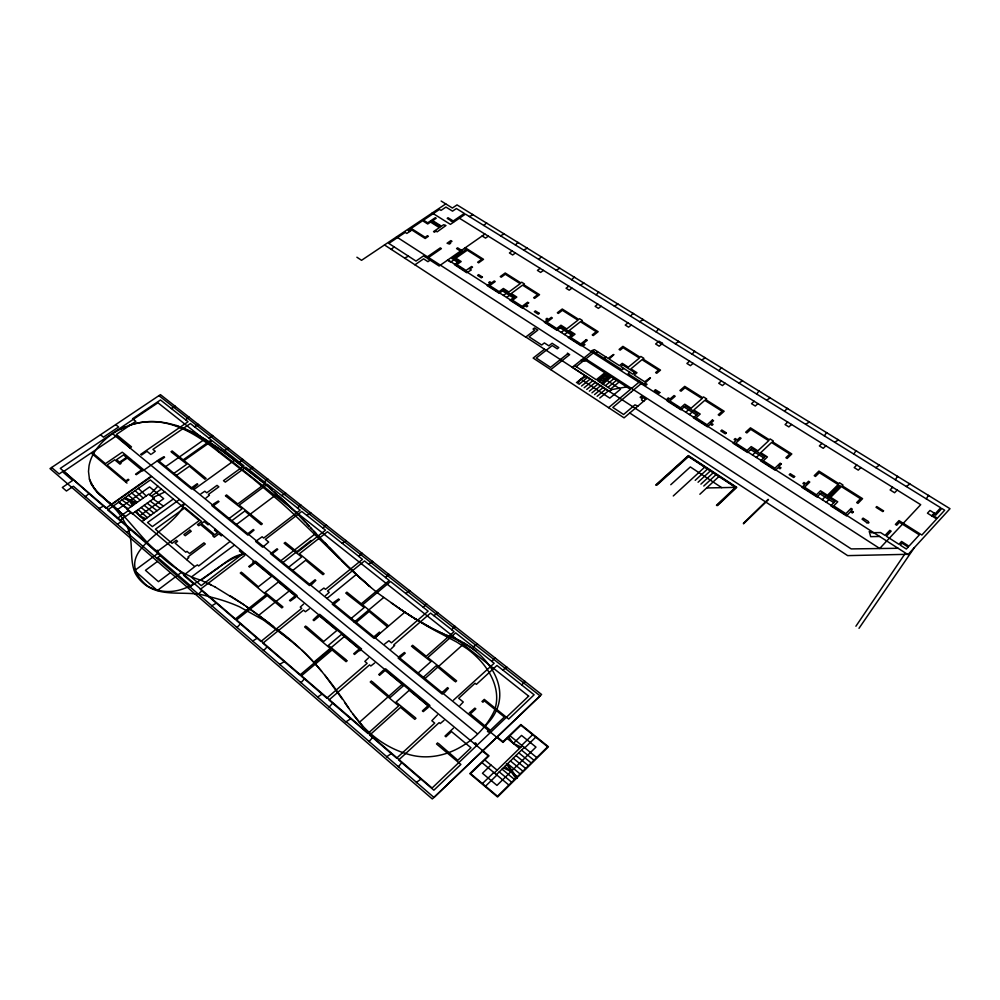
<?xml version="1.0" encoding="UTF-8"?>
<svg xmlns="http://www.w3.org/2000/svg" width="1000" height="1000" viewBox="0 0 1000 1000"><rect width="100%" height="100%" fill="white"/><g stroke="black" fill="none" stroke-linecap="round" stroke-linejoin="round"><path stroke-width="1.5" d="M184.375 503.725C174.812 531.087 108.1 550.775 146.475 585.262A33.1 25.438 -14.2 0 0 154.362 589.175C191.213 601.475 213.713 561.875 245 553.9C233.725 554.663 225.075 562.987 216.35 569.263M599.425 381.812L605.1 379.2L607.987 374.787M602.35 384.275L608.7 374.588M602.788 384.562L609.125 374.862M577.788 383.575L580.763 379.15L586.462 376.538M855.913 626.225L904.775 554.062M859 628.312L914.425 547.55M352.962 714.225C366.125 732.425 384.6 747.175 406.287 753.675C441.15 765.487 479.025 742.663 494.175 711.225C501.788 691.65 490.962 670.638 476.863 657.087A97.55 84.7 -5.3 0 0 467.337 648.938L456.987 642.188L440.363 633.375A309.387 228.9 6.8 0 1 423.6 624.05L401.875 610.237L378.862 593.862A204.675 156.662 3.5 0 1 371.438 587.863L371.238 587.688M484.113 726.95C521.763 692.275 484.438 646.787 446.775 635.325M931.737 515.862L934.275 513.112M926.325 498.888L928.388 495.387L950 508.7L907.962 554.612L447.95 259.862M929.163 495.863L909.125 483.512M149.775 494.787L157.875 486.188M906.275 486.5L909.887 483.988L897.487 476.337L895.387 479.762M897.163 490.075L894.6 492.738L890.113 489.95L892.675 487.287M898.238 476.812L878.612 464.712M875.75 467.638L879.362 465.175L855.962 450.75L853.8 454.075M826.263 502.262L828.95 499.562M860.875 467.537L858.288 470.138L854.212 467.6L856.8 465M822.25 499.7L824.938 497M827.85 496.875L839.35 485.337L840.35 485.975L828.863 497.512M856.7 451.2L837.625 439.45M511.538 771.087L496.962 785.4L482.463 773.275L490.962 765.037M512.025 770.612L535.975 747.1L521.55 735.425L513.3 743.413L508.638 736.975M496.4 774.65L524.288 747.438M485.538 786.188L496.912 775.075M524.812 747.85L535.737 737.175M482.425 783.575L493.812 772.5M521.712 745.337L532.65 734.688M494.325 772.925L522.225 745.75M834.725 442.287L838.35 439.9L826.538 432.625L824.35 435.875M743.388 523.3L768.075 499.363M743.5 523.85L768.487 499.6M825.863 445.788L823.25 448.325L819.375 445.913L821.988 443.375M827.262 433.062L808.587 421.55M474.387 743.725L475.325 742.825L476.337 743.662L475.4 744.562M488.375 730.438L487.45 731.312L488.462 732.15L489.387 731.263M805.65 424.325L809.3 421.987L787 408.25L784.762 411.413M716.45 505.325L735.438 487.375L688.512 456.575L657.025 485M716.838 505.575L736.112 487.362L688.425 456.075L656.363 485.012M717.513 505.562L736.775 487.35L688.337 455.575L655.688 485.025M417.05 782.837L397.825 766.25M525.363 681.75L506.337 666.775M756.338 457.463L759.075 454.888M791.5 424.45L788.875 426.925L785.075 424.562L787.712 422.1M752.513 455.012L755.263 452.45M437.725 742.85L436.525 743.962L460.887 764.438L433.862 790.2L420.988 779.125L416.438 782.312L434.012 797.487L541.6 694.513L524.775 681.275L521.825 685.088L534.113 694.8L508.675 719.062L484.275 699.375L481.938 701.55M444.963 736.1L453.425 728.2M474.95 708.062L469.212 712.987M438.612 743.6L457.788 760.3L470.975 747.763L451.5 731.587L445.863 736.85M475.85 708.787L470.35 713.913L490.4 730.3L504.363 717.025L484.338 700.863L482.837 702.275M699.862 494.25L718.925 476.538M700.913 484.137L713.2 472.788M420.938 779.175L401.725 762.65L398.425 766.775L386.763 756.7L391.287 753.587L396.625 758.175L434.7 723.112L431.838 720.738L437.413 714.938M460 705.462L463.275 702.013L458.7 698.275L475.025 683.263L476.4 684.362L496.938 665.462L502.788 670.062L506.925 667.237L494.875 657.763L491.9 661.488L494.15 663.263L453.5 700.15M703.775 486.037L716.062 474.663M787.7 408.688L769.525 397.488M698.062 482.25L710.35 470.913M695.212 480.35L707.513 469.05M387.35 757.212L368.587 741.025M495.462 658.225L476.875 643.6M673.275 495.962L704.675 467.188M442.075 692.588L447.6 687.562M454.6 681.2L436.213 665.763L423.338 677.262M670.775 484.725L690.337 466.95L721.712 487.65M415.125 717.513L396.012 702.1L409.225 690.288L427.987 705.812L422.362 710.938M443 693.337L442.163 694.1L398.162 658.1L399 657.362M448.475 688.275L444.412 692.725M455.475 681.9L456.625 680.863L427.788 657.55L455.65 632.875L473.312 646.812L477.45 644.05L454.775 626.213L451.775 629.812L454.087 631.638L426.225 656.287L412.638 645.3L411.475 646.312M429.05 706.213L429.9 705.438L385.662 668.85L384.812 669.6M416 718.25L414.8 719.338L400.538 707.387L369.738 735.05L391.25 753.637M423.237 711.663L428.3 707.387M766.575 400.175L770.225 397.912L758.962 390.975L756.7 394.075M757.962 403.625L755.3 406.025L751.513 403.675L754.175 401.262M372.537 737.463L369.175 741.525L346.213 721.712L350.737 718.713L367.9 733.475L398.7 705.85L370.238 682L371.438 680.962M759.65 391.4L741.838 380.425M424.963 678.587L464.137 643.525A91.675 79.6 -4.2 0 1 476.262 651.425M418.125 673L431 661.562L412.325 647M738.875 383.062L742.525 380.85L721.263 367.738L718.938 370.75M359.4 722.325L402.4 684.15M455.35 626.663L437.337 612.5M689.388 414.562L692.163 412.125M725.113 383.225L722.438 385.575L718.737 383.263L721.413 380.925M685.75 412.238L688.538 409.8M378.688 674.625L383.4 670.2M404.45 652.45L399.65 656.162M372.287 681.663L390.35 697.362L403.575 685.612L385.188 670.387L379.538 675.325M399.75 657.975L405.3 653.138M328.65 706.562L346.488 722.475M390.95 649.05L394.625 645.475L393.837 644.837L430.55 613.075L433.762 615.6L437.9 612.938L426.362 603.862L423.325 607.375L428.137 611.163L391.463 642.825L388.913 640.738L384.725 643.962M721.925 368.15L704.6 357.475M318.163 697.5L300.462 682.225M426.912 604.288L409.312 590.45M346.388 660L328.363 645.4L341.587 634.3L359.312 648.975L353.663 653.8M373.9 636.838L379.45 632.112M386.5 626.1L369.113 611.5L356.188 622.35M347.225 660.688L346.062 661.675L332.088 649.963L301.137 676.05L322.062 694.137M354.487 654.488L359.387 650.312L359.938 650.763M360.7 649.65L361.55 648.925L319.725 614.338L318.875 615.037M374.725 637.525L373.888 638.237L332.262 604.188L333.113 603.488M380.275 632.788L376.125 636.938M387.325 626.763L388.475 625.788L362.537 604.825L390.538 581.5L423.375 607.337M374.95 637.7L404.825 612.2L408.475 614.612M701.6 360.025L705.263 357.875L694.513 351.262L692.175 354.2M693.125 363.35L690.438 365.65L686.9 363.45L689.6 361.163M304.425 678.875L301 682.7L279.788 664.388L284.288 661.562L299.95 675.025L330.9 648.975L304.625 626.962L305.775 626.013M405.725 593.488L409.862 590.875L388.663 574.2L385.6 577.6L389.275 580.5L361.275 603.8L346.887 592.175L345.737 593.125M695.175 351.662L678.175 341.188M631.425 391.812L612.812 407.425L623.587 414.5L634.938 404.862L637.888 406.087L624.05 417.85L533.15 358.062L544.513 349.212L851.213 548.913L898.088 548.288M642.188 382.762L631.525 391.712M313.125 661.388L313.85 662.188L344.613 636.325M608.587 407.675L630.462 389.35L608.787 375.363M631.55 388.438L640 381.362M354.237 622.163L383.688 597.487M675.163 343.7L678.825 341.587L658.525 329.075L656.137 331.938M351.3 618.362L364.225 607.562L346.538 593.775M629.837 372.287L628.088 373.738L646.025 385.213L647.062 384.338L645.088 383.062L650.462 378M599.788 398.013L607.863 391.325M611.15 388.587L619.087 382.013M611.875 389.55L609.3 391.413L572.3 367.312L592.625 351.037M280.325 664.85L263.188 650.062M389.2 574.625L372.137 561.2M658.85 342.075L661.35 343.625M597.163 396.287L605.237 389.613M608.538 386.887L616.475 380.325M306.575 626.675L323.7 641.488L336.925 630.438L319.525 616.038L313.863 620.7M333.913 604.15L339.475 599.575M591.95 392.863L600.025 386.225M603.65 383.25L611.275 376.975M623.763 368.413L622.013 369.85L591.912 350.575L594.388 349.625L608.075 358.375L613.525 354.487M594.55 394.575L602.638 387.912M605.925 385.2L613.875 378.65M599.438 380.975L607.425 374.438M589.35 391.163L597.425 384.525M313.062 620.025L317.562 615.675M338.675 598.925L333.787 602.35M602.025 382.663L605.013 380.213M606.35 379.113L609.975 376.138M584.15 387.75L592.25 381.15M325.55 595.625L329.2 592.362L327.525 591L364.487 560.938L368.537 564.138L372.663 561.613L361.9 553.15L358.825 556.475L362.463 559.35L325.5 589.35L323.925 588.062L319.913 591.025M326.95 598.45L356.375 574.425L369.825 586.475A575.45 385.812 11.3 0 1 347.863 566.4L318.625 536.3M659.163 329.475L642.613 319.275M586.75 389.45L594.837 382.837M581.575 386.05L589.663 379.462M578.987 384.363L587.087 377.788M253.225 641.462L236.488 627.025M303.6 604.1L300.25 607.1L301.737 608.35L260.925 641.475L257.188 638.25L252.688 641.012L263.712 650.525L267.15 646.825L262.913 643.175L303.538 610.15L305.425 611.725L309.325 608.85M362.425 553.562L345.737 540.438M604.275 358.488L606.025 357.062M576.413 382.675L584.513 376.112M597.525 351.625L595.975 353.175M631.325 324.975L628.612 327.163L625.237 325.062L627.962 322.887M282.213 606.287L265.125 592.463L278.375 581.975L295.163 595.875L289.5 600.438M309.525 584.2L315.087 579.738M322.15 574.05L305.7 560.225L292.738 570.475M310.3 584.85L309.462 585.525L270.45 553.6M315.875 580.375L311.775 584.375M322.938 574.688L324.1 573.763L299.387 553.787L327.475 531.737L358.875 556.438M283 606.938L281.837 607.875L267.188 595.6L236.175 620.188L257.137 638.3M290.275 601.087L295.45 597.362M296.238 596.3L297.087 595.612L255.538 561.25L254.675 561.912M639.575 321.712L643.238 319.662L632.987 313.337L630.575 316.15M576.15 366.688L594.325 352.125M633.612 313.725L617.375 303.712M289.5 590.725L258.775 615.275L273.65 626.688M240.45 623.862L237 627.475L211.838 605.75L216.312 603.1L235.062 619.225L266.062 594.663L240.275 573.05L241.425 572.163M342.137 543.312L346.262 540.85L326.062 524.95L322.962 528.175L306.812 515.363M550.737 369.625L569.663 354.637L567.388 353.162M567.975 353.55L550.513 367.362L536.287 358.013L552.238 345.562L557.225 348.8L558.775 347.587L552.112 343.275L548.85 345.825L544.375 342.925L541.7 345L529.1 336.8L537.825 330.112L534.475 327.95L533.038 329.05L534.75 330.163L525.8 337.013L544.513 349.212M288.712 567.188L301.675 556.975L284.875 543.9M282.987 562.513L311.137 540.45M614.325 306.1L617.987 304.1L598.587 292.137L596.15 294.875M280.837 560.75L315.887 533.337L314 531.3M326.575 525.35L310.375 512.612M212.338 606.188L197.913 593.737M564.525 334.55L567.35 332.35M601.138 306.225L598.413 308.363L595.112 306.312L597.85 304.188M271.65 552.938L277.038 548.763M284.113 543.275L285.275 542.388L297.425 552.212L325.513 530.188L322.962 528.175M272.225 553.7L277.787 549.388M561.213 332.438L564.05 330.238M248.725 566.525L253.637 562.725L252.625 561.888M242.188 572.788L258.35 586.788L271.6 576.375L255.15 562.762L249.475 567.15M599.2 292.525L583.375 282.762M190.037 586.938L193.812 584.062L183.65 575.325L195.263 566.225L197.425 564.913L198.663 565.962L230 541.487M240.463 550.15L239.412 550.95L242.825 553.775L201.225 585.625L191.275 577.075L234.412 545.138M301.075 505.3L285.238 492.837M580.312 285.087L583.987 283.137L574.175 277.1L571.712 279.775M216.675 569.025L201 580.212C164.75 569.85 143.025 535.775 118.3 510.1A179.638 131.862 -21.2 0 0 110.962 503.85L98.462 493.562L91.888 485.163A49.887 36.2 -12.5 0 1 89.425 479.05L88.5 471.45L89.025 465.913A59.988 43.612 -12.1 0 1 95.013 451.188C103.8 437.95 117.825 428.725 132.925 424.25A49.538 35.838 -12 0 1 145 421.925C166.337 419.7 187.025 428.062 204.838 439.1A270.712 201.838 -20 0 1 208.538 441.438L217.925 447.825M247.763 533.713L253.337 529.475M260.413 524.113L244.838 511L231.85 520.7M571.95 288.1L569.212 290.188L566.062 288.238L568.812 286.15M254.075 530.087L248.938 534.375M261.163 524.712L262.325 523.837L239.175 505.125L267.3 484.25L281.625 495.562L285.725 493.225L267.475 478.862L264.337 481.912L248.988 469.738M181.312 572.438L157.325 590.5L134.6 570.562L158.575 552.888M574.775 277.462L559.237 267.887M170.45 572.675L158.463 581.663L145.475 570.325L157.463 561.45M222.288 535.1L221.337 535.825L218.888 533.787L214.3 537.212L212.963 536.1L213.725 535.525L200.438 524.487L198.762 525.725L197.438 524.625L201.637 521.525L184.988 507.725L155.412 529.2L172.05 543.337L176.25 540.25L177.575 541.375L175.138 543.175L185.812 552.238L186.988 551.362L189.587 553.575L203.938 542.85L205.287 543.975L188 556.912L188.825 557.6L186.575 559.612L118.975 502.025M236.488 524.487L276.863 494.188L274.55 492.137M229.125 518.475L242.113 508.8L226.137 496.375M215.438 529.438L214.488 530.15L217.537 532.675L214.775 534.738L201.412 523.65L204.175 521.6L208.012 524.788L208.962 524.075M556.175 270.175L559.837 268.263L541.275 256.825L538.787 259.425M156.8 558.263L160.562 555.475L156.55 552.013L199.288 520.55L150.35 479.95L107.675 509.975L155.75 551.325L157.225 550.237L158.038 550.925M267.95 479.237L252.562 467.137M506.637 297.462L509.487 295.363M543.413 270.375L540.65 272.413L537.425 270.4L540.175 268.375M212.712 505.05L211.875 505.675L247.913 535.163M218.325 500.988L213.425 504.038M225.413 495.8L226.575 494.95L237.75 503.988L265.875 483.125L264.337 481.912M213.475 505.675L219.05 501.575M503.462 295.438L506.325 293.337M541.862 257.188L526.712 247.85M239.625 462.413L242.763 459.425L253.038 467.512L248.95 469.775L245.763 467.262L225.312 482.137L223.487 480.675L243.938 465.812L212.162 440.737L184.037 460.575L206.1 478.4L204.938 479.237M243.238 459.8L228.175 447.95M184.188 503.575L152.363 526.613L147.562 522.525L179.375 499.6M193.812 489.6L234.725 460.1L252 473.338M515.413 252.987L512.638 254.975L509.412 252.963L512.175 250.975M126.775 532.35L130.538 529.637M141.938 521.575L173.337 499.012M191.575 487.775L197.15 483.762M204.237 478.663L189.425 466.188L176.45 475.4M192.4 488.45L191.562 489.05L157.275 461L158.112 460.412M197.862 484.338L193.6 487.825M523.638 250.062L527.3 248.212L517.913 242.425L515.4 244.975M224.562 450.525L228.637 448.312L212.312 435.462L209.15 438.375L211.275 440.037L183.15 459.85L172.15 450.975L170.987 451.775M518.488 242.775L503.612 233.612M136.387 510.875L139.625 515.875L163.675 498.675L149.588 486.938L117.375 509.675L125.425 516.562M151.4 496.15L161.363 489.075M119.9 520.487L130.912 512.65M117.413 524.275L121.175 521.587M117.413 518.35L128.438 510.538M173.925 473.338L186.9 464.162L171.675 452.337M212.763 435.825L198.1 424.288M500.525 235.787L504.188 233.962L486.413 223.012L483.875 225.5M151.525 476.55L111.75 504.475L108.4 501.863M165.688 466.6L204.838 439.1M488.312 236.163L485.538 238.1L482.15 235.987M99.55 508.85L84.987 496.287M150.087 476.962L105.95 508.188L103.5 506.075L99.087 508.462L198.412 594.163L201.875 590.688L200.287 589.325L244.825 555.425M128.275 479.225L125.913 480.875L107.05 465.037L114.738 459.787L119.975 464.162L121.025 463.438L120.275 462.812L127.238 458.038L141.613 469.938L135.562 474.162M125.738 482.05L128.963 479.8M136.25 474.725L142.3 470.513L142.838 470.95M143.8 470.163L158.038 460.35L503 742.4L520.875 725.2L547.663 746.775L497.525 796.275L470.575 773.612L489.038 755.85L133 460.938M163.912 456.712L159 459.562M159.037 461.163L164.6 457.275M484.925 234.05L439.15 266L427.3 258.35L441.413 248.612L440.3 247.887L426.188 257.625L423.525 255.9L416 261.075L388.812 243.412L405.238 232.4L406.838 233.425L411.912 230.025M486.975 223.35L472.463 214.412M103.462 506.112L88.888 493.587L85.438 496.675L73.375 486.262L66.425 491.012L62.337 487.463L72.65 480.45L62.488 471.712L59.125 473.975L51.625 467.5M430.112 260.163L427.925 261.663L423.587 258.85L414.95 264.8L404.625 258.075L408.475 256.188M132.175 460.25L122.975 452.713M140.638 454.412L188.062 421.725L160.487 399.975L132.587 418.725L135.825 421.337L116.35 434.462L131.488 446.887L129.863 448.113M141.475 455.087L146.975 451.3L150.9 454.513M185.725 419.875L188.888 417.038L198.562 424.65L194.488 426.8L190.362 423.537L152.938 449.4L155.25 451.275L151.938 453.8M189.338 417.4L174.975 406.1M469.363 216.537L473.025 214.762L457.025 204.9L452.4 208.025L441.15 201.05M405.175 258.438L390.775 249.062M122.3 452.15L105.425 463.675L91.975 452.388L116.5 435.85L129.5 447.238M171.363 408.55L175.425 406.45L160.438 394.65L50 468.587L432.287 798.95L540.05 695.825L158.95 395.65M394.075 246.838L391.325 249.412L384.487 244.963M445.775 203.925L361.55 260.312L356.9 257.225M153.038 497.512L164.85 491.975M120.75 429.012L124.812 427.137M128.863 425.562L132.9 424.263A48.425 35.025 -12 0 1 144.913 421.975C172.862 419.062 197.712 435.262 218.562 451.912M612.312 389.475L626.712 386.887M869.325 531.675L871.137 531.638M879.638 536.462L870.675 536.663L869.375 531.812M907.487 554.312L847.663 555.625L629.763 413M706.65 487.95L735.438 487.375M866.938 522.837L868.737 522.8M581.487 359.963L587.263 359.875M176.012 425.438L196.475 434.275L221.125 450.125M200.987 580.212L214.838 586.8M447.612 635.688L441.05 632.775A193.225 149.562 4.3 0 1 432.438 628.587L414.775 618.575M449.65 636.587L452.55 637.875M443.9 634.062L441.05 632.775A194.713 150.625 4.3 0 1 430.175 627.413L414.5 618.4M125.062 497.738L136.412 502.887M124.562 498.088L135.912 503.25M124.05 498.45L129.662 501.012L132.525 505.712M139.625 515.875L145.887 518.737M454 638.525L461.238 642M513.3 743.413L520.95 747M503.35 767.875L511.075 771.55L515.825 778.2M209.412 583.975L211.188 584.875M462.688 642.75L464.137 643.525M214.825 586.8L244.488 605.112M459.425 218.225L920.7 504.688L879.725 548.475L396.538 236.887M933.575 513.875L935.675 515.175L941.838 508.475L944.675 510.225L937.362 518.175L932.438 515.1M451.35 220.95L447.212 218.375L448.088 217.775L453.237 220.987L464.35 213.438L456.413 208.538L452.537 211.15L445.962 207.075L441.025 210.387L439.487 209.438L423.5 220.162L427.7 222.812L430.35 221.025L440.075 227.15L440.788 226.663L431.062 220.55L435.288 217.7L436.2 218.275L432.675 220.65L441.488 226.188L443.6 224.75L445.475 225.287M452.312 221.55L453.475 222.275M451.188 221.088L452.113 221.663M432.225 212.987L450.412 224.363L465.45 214.112L940.688 507.762L935.212 513.7L929.987 510.45L927.45 513.188L936.675 518.925L921.875 535.037L898.988 520.6L895.4 524.412L896.7 525.237L899.475 522.288L919.375 534.85L908.962 546.175L901.575 541.462L898.95 544.3L886.363 536.25L891.137 531.163L889.837 530.337L885.05 535.413L880.562 532.55L871.438 532.737L871.175 531.775M445.913 225.562L437.15 231.838L436.012 231.112L434.45 232.175L433.525 231.6L439.375 227.625L430.562 222.075L427.725 223.975L422.612 220.75L411.2 228.4L425.15 237.288L427.475 235.712L428.4 236.3L425.175 238.487L410.312 229L408.15 230.45L409.762 231.475M460.513 251.088L456.562 248.575L457.625 247.838L463.312 251.438L466.112 249.488L464.575 248.512L465.462 247.9L483.537 259.312L478.6 262.838L477.638 262.225L481.7 259.337L467.25 250.2L455.875 258.163L461.188 261.55L456.887 264.575L466.05 270.45L471.587 266.512L472.55 267.125L469.85 269.037L471.312 269.975L466.675 272.688L454.45 264.613L459.038 261.388L455.213 258.938L450.613 262.15L447.512 260.163M613.862 354.7L609.15 359.062L619.45 365.65L622.25 363.35L628.3 367.2L639.412 358.038L623.1 347.738L620.15 350.125L619.087 349.45L622.9 346.362L640.025 357.175L640.888 356.463L643.863 358.338L643.012 359.05L660.512 370.1L656.725 373.288L655.625 372.587L658.55 370.138L642.013 359.675L630.9 368.862L636.987 372.738L634.188 375.062L644.688 381.775L650.113 377.775M409.75 615.4L414.725 618.625M453.913 259.837L457.75 262.288M502.5 290.887L513.337 297.812M560.163 327.75L571.5 335M684.137 407L696.587 414.95M750.638 449.5L763.763 457.887M820.1 493.9L833.825 502.675M608.387 375.05L606.125 373.6L597.562 380.6L611.45 389.637M644.1 400.812L637.675 406.275M580.95 360.387L582.212 361.213L586.6 360.988L604.837 372.762L596.275 379.762L574.5 365.55M601.862 377.088L605.1 379.2M605.938 379.738L620.538 389.2L609.8 398.137L580.763 379.15M407.312 613.825L411.637 616.663M414.95 264.8L525.662 337.113M404.025 611.663L404.825 612.2M405.238 612.463L398.438 607.9M402.4 610.575L400.75 609.462M118.6 502.287L128.15 508.75M399.913 608.9L397.375 607.163M396.512 606.575L393.913 604.763M246.275 606.35L257 613.962M153.138 498.95L163.463 506.112M393.025 604.15L391.238 602.9M218.787 448.438L220.387 449.588M121.912 499.95L131.175 506.6M223.837 452.075L221.2 450.175L266.1 484.85L298.25 514.625M150.162 501.075L160.263 508.413M224.7 452.713L234.725 460.1M147.162 503.2L157.062 510.712M218.637 451.962L253.025 478.787L281.6 503.013A1847.2 1088.337 -47.1 0 1 299.088 519.25L347.638 566.575A836.1 509.8 13.9 0 0 369.825 586.475M127.725 499.525L134.188 504.462M107.475 501.15L94.412 489.075L89.425 479.05M194.537 426.763L209.2 438.338M281.675 495.525L297.512 508.025M368.587 564.1L385.65 577.562M433.8 615.562L451.812 629.775M473.35 646.775L491.95 661.45M502.825 670.025L521.862 685.05M144.162 505.337L153.85 513.013M254.675 475.475L257.312 477.6M276.163 628.688C306.688 650.662 330.7 679.9 350.875 711.375M128.525 495.3L137.2 502.325M509.913 735.75L536.737 757.55M507.163 738.4L519.475 748.438M521.538 750.125L533.987 760.263M518.775 752.812L531.237 762.987M200.938 493.825L204.838 491.238L206.775 492.812L217.025 485.375L218.85 486.85L208.412 494.438L209.412 495.25L206.012 497.975M115.688 424.613L118.625 427L103.45 437.188L100.512 434.762M497.2 737L502.962 741.712L520.825 724.525L548.438 746.75L497.562 797L469.787 773.637L488.25 755.875L482.488 751.087M256.65 540.688L262.113 536.775L263.7 538.062L300.138 510.163L297.475 508.062L300.587 504.913L310.887 513.013L306.775 515.4L301.762 511.438L265.375 539.35L268.675 542.038L263.663 546.413M255.625 541.475L262.638 547.212M516 755.512L528.475 765.725M513.225 758.225L525.7 768.462M259.9 479.7L262.438 481.8M112.6 433.7L477.137 733.55M510.438 760.938L522.913 771.2M507.65 763.675L520.125 773.95M295.025 644.325L268.5 622.65L242.95 604.075A711.963 533.05 -42.8 0 0 229.862 595.6M504.85 766.4L513.013 773.15M515.025 774.812L517.325 776.712M368.537 657.9L364.837 661.4L367.15 663.337L326.812 698.138L322.113 694.1L317.6 697.025L329.212 707.05L332.612 703.125L328.963 699.987L369.538 664.912L370.838 665.987L374.688 662.987M444.012 720.4L440.225 723.55L439.137 722.65L398.7 759.963L401.775 762.6M502.038 769.137L514.525 779.488M141.15 507.488L150.625 515.325M484.812 759.925L497.15 770.175M499.225 771.888L511.712 782.262M481.975 762.638L508.888 785.05M290.438 640.438L263.438 620.013L239.488 606.8A178.012 145.812 -22.4 0 0 223.4 600.638A185.562 152.113 -22.9 0 0 208.575 596.562C186.938 589.025 160.775 599.425 142.438 582.438A51 39.137 -13.4 0 1 135.188 573.188C128.212 557.05 135.275 537.837 124.75 522.425A108.4 79.55 -18.6 0 0 111.962 505.688L97.263 492.45L90.975 483.375M126.988 483.113L91.112 452.975L63.938 471.3L88.938 493.55M264.938 483.875L267.4 485.95M294.275 643.688L299.688 648.325M186.988 559.963L194.025 565.962M371.037 587.513L370.025 586.65M201.825 590.725L216.262 603.138M267.1 646.862L284.237 661.6M332.562 703.162L350.7 718.763M131.825 492.987L140.2 500.2M157.787 557.525L191.038 586.188M269.825 488.013L272.2 490.075M138.138 509.637L147.4 517.65M278.463 495.625L280.05 497.062A892.837 625.95 -38.3 0 1 292.875 509.225L305.738 522.425M135.113 511.788L144.162 519.975M135.113 490.675L143.2 498.075M356.375 574.425L341.775 560.438M138.375 488.375L146.188 495.962M339.125 557.775L329.188 547.562M299.725 516.138L311.512 528.612M324.575 542.675L326.863 545.1M306.637 523.387L309.375 526.312M312.387 660.588L306.288 654.338A176.175 146.838 -22.5 0 0 301.525 649.912M311.212 528.288L320.163 537.938M313.85 662.188L314.862 663.312M362.562 725.888L350.788 711.263M315.375 663.888L317.35 666.137M317.825 666.7L319.738 668.95M320.213 669.513L321.6 671.175M324.675 674.987L342.4 699.262M506.938 763.512L517.35 778.062M506.362 763.838L516.763 778.388M348.8 708.462L344.575 702.412M868.7 522.65L868.388 521.525L863.062 518.125L862.075 519.163L866.9 522.688M908.15 547.062L906.35 549.025L900.263 545.138L902.075 543.188L908.15 547.062M883.512 510.838L882.788 511.587L876.025 507.312L876.75 506.562L883.512 510.838M853.35 511.925L852.35 512.962L850.462 511.75L846.45 515.875L830.738 505.8L835.037 501.463L821.3 492.688L816.988 496.987L802 487.375L804.788 484.637L802.962 483.475L803.975 482.475L806 483.762L808.538 481.262L809.775 482.05L804.55 487.2L816.462 494.825L820.5 490.8L827.487 495.262L838.15 484.575L819.312 472.675L815.475 476.45L814.237 475.662L818.913 471.075L838.688 483.575L839.475 482.775L842.925 484.95L842.138 485.75L862.575 498.65L857.962 503.387L856.688 502.575L860.487 498.688L841.35 486.6L830.7 497.312L837.738 501.8L833.713 505.875L845.875 513.663L851.05 508.363L852.325 509.162L851.062 510.462L853.35 511.925M794.638 476.512L793.625 477.5L789.225 474.688L790.238 473.7L794.638 476.512M781.375 463.95L778.812 466.4L780.987 467.8L779.975 468.775L778.175 467.625L775.375 470.312L760.612 460.85L764.987 456.737L751.925 448.387L747.537 452.475L733.075 443.2L735.913 440.6L734.163 439.487L735.2 438.537L737.312 439.888L739.9 437.512L741.075 438.263L735.763 443.15L747.1 450.412L751.213 446.6L757.862 450.838L768.7 440.7L750.763 429.363L746.862 432.938L745.688 432.2L750.438 427.837L769.262 439.738L770.113 438.95L773.3 440.962L772.45 441.75L791.812 453.975L787.113 458.462L785.913 457.7L789.762 454.012L771.562 442.5L760.725 452.663L767.425 456.938L763.325 460.8L774.9 468.212L780.163 463.175L781.375 463.95M528.663 696.125L432.075 788.037L60.312 468.387L157.925 402.775L528.663 696.125M726.312 432.863L725.275 433.8L720.812 430.95L721.838 430.012L726.312 432.863M712.412 420L707.075 424.775L696.05 417.725L700.2 414.05L693.825 409.988L704.812 400.325L722.163 411.287L718.238 414.787L719.388 415.525L724.163 411.25L705.812 399.663L706.663 398.913L703.538 396.95L702.688 397.688L684.737 386.362L679.925 390.5L681.05 391.2L684.987 387.8L702.087 398.6L691.1 408.237L684.762 404.2L680.6 407.825L669.788 400.913L675.175 396.262L674.062 395.55L670.025 399.025L668.288 397.9L667.237 398.8L668.625 399.688L667.163 400.95L680.938 409.787L685.387 405.9L697.837 413.85L693.4 417.775L707.45 426.775L710.3 424.225L712.013 425.312L713.037 424.387L710.962 423.062L713.562 420.737L712.412 420M659.812 392.488L658.763 393.375L654.412 390.588L655.462 389.7L659.812 392.488M645.812 399.363L643.562 401.262L641.475 399.913L642.262 398.65L640.138 397.275L641.2 396.388L645.812 399.363M634.675 372.55L632.75 374.15L620.875 366.562L622.8 364.975L634.675 372.55M662.55 343.387L659.163 346.188L655.625 343.988L659.013 341.2L662.55 343.387M586.275 339.6L580.812 343.925L570.788 337.512L575.025 334.188L569.225 330.487L580.438 321.737L596.237 331.712L592.238 334.888L593.288 335.55L598.162 331.688L581.475 321.15L582.312 320.462L579.55 318.712L578.675 319.387L562.238 309.012L557.337 312.762L558.35 313.412L562.388 310.325L577.962 320.163L566.737 328.9L560.962 325.213L556.712 328.5L546.875 322.2L552.362 317.987L551.35 317.337L548.675 319.387L547 318.325L545.938 319.137L547.288 320L544.362 322.238L556.9 330.275L561.438 326.763L572.775 334L568.25 337.55L581.025 345.737L582.513 344.562L583.9 345.45L584.963 344.613L583.237 343.512L587.325 340.275L586.275 339.6M539.288 313.387L538.225 314.2L534.338 311.712L535.4 310.912L539.288 313.387M528.625 302.863L525.95 304.875L527.75 306.025L526.688 306.825L525.2 305.875L522.263 308.075L510.05 300.25L514.612 296.863L503.775 289.95L499.212 293.3L487.212 285.613L490.163 283.475L488.725 282.55L489.787 281.775L491.55 282.9L494.237 280.95L495.213 281.562L489.688 285.575L499.1 291.6L503.375 288.475L508.888 291.988L520.2 283.663L505.3 274.25L501.238 277.188L500.262 276.575L505.2 273L520.85 282.875L521.725 282.225L524.45 283.95L523.575 284.6L539.55 294.688L534.637 298.363L533.638 297.738L537.675 294.713L522.575 285.163L511.262 293.5L516.812 297.05L512.537 300.212L522.125 306.35L527.625 302.225L528.625 302.863M189.9 530.175L183.912 534.587L185.25 535.712L191.238 531.287L189.9 530.175M482.413 277.062L481.337 277.838L477.55 275.413L478.625 274.637L482.413 277.062M154.012 498.325L132.275 513.812L127.163 509.45L148.887 494.05L154.012 498.325M461.65 251.8L451.95 258.575L452.55 258.962L462.25 252.188L461.65 251.8M450.5 243.325L449.438 244.062L447.075 243.225L450.85 240.613L451.975 241.325L449.762 242.85L450.5 243.325M126.487 457.413L119.525 462.188L116.538 459.688L123.488 454.925L126.487 457.413"/></g></svg>
